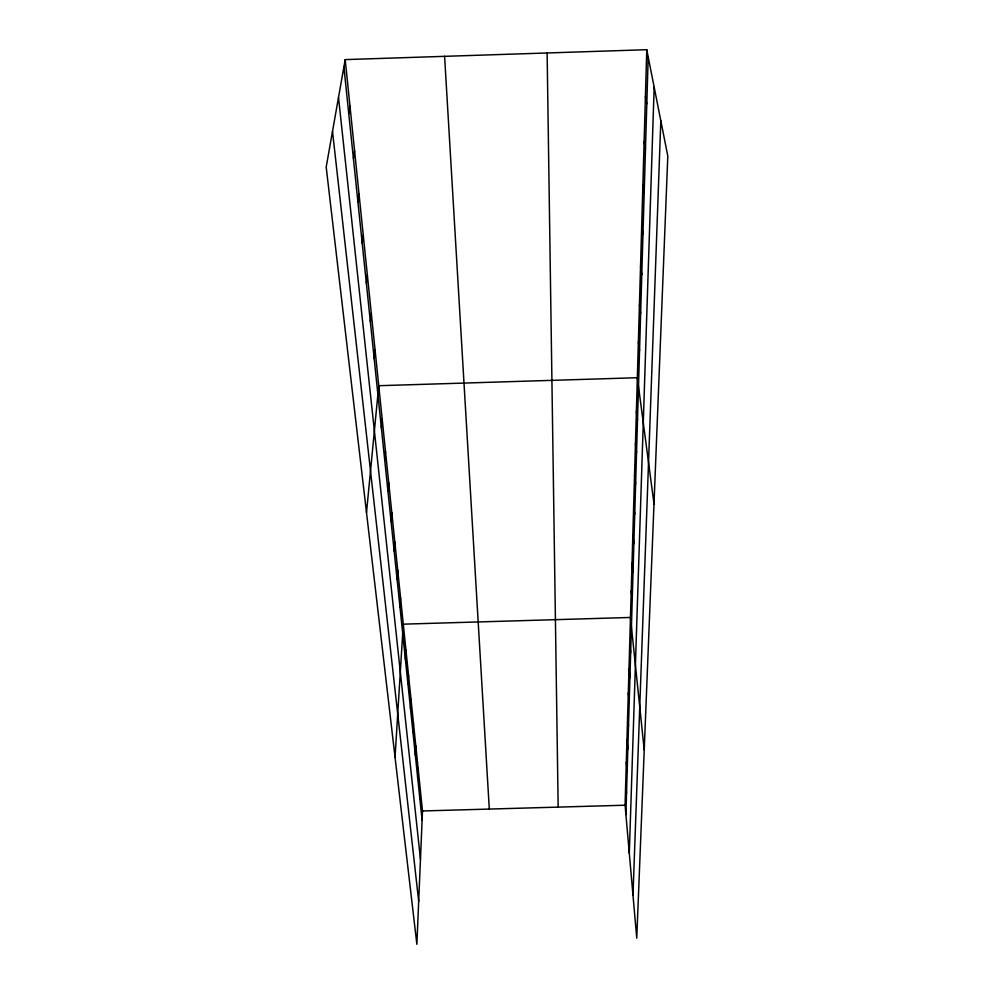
<?xml version="1.0" encoding="UTF-8"?>
<svg xmlns="http://www.w3.org/2000/svg" width="994" height="994" viewBox="0 0 994 994"><rect width="100%" height="100%" fill="white"/><g stroke="black" fill="none" stroke-linecap="round" stroke-linejoin="round"><path stroke-width="1.49" d="M646.759 49.7L667.806 156.083L636.756 938.237L625.077 805.215L646.759 49.7L345.191 59.603L326.194 167.091L416.871 944.3L422.5 810.967L345.191 59.603M625.897 814.558L648.187 56.882M629.301 853.324L654.164 87.137M632.979 895.321L660.811 120.759M419.915 799.226L420.325 789.857M417.666 777.532L418.101 768.163M415.343 755.216L415.803 745.86M412.97 732.255L413.442 722.911M410.51 708.635L411.007 699.304M407.987 684.307L408.509 674.988M405.39 659.246L405.937 649.952M395.04 757.192L403.278 624.157L630.457 617.46L644.224 750.035M399.948 606.787L400.545 597.568M397.091 579.328L397.724 570.146M394.146 550.974L394.804 541.854M391.114 521.701L391.81 512.643M387.971 491.458L388.704 482.475M384.728 460.21L385.486 451.301M381.373 427.88L382.168 419.058M366.5 512.569L378.739 385.709L637.34 377.72L654.002 503.896M374.191 358.71L375.086 350.112M370.352 321.671L371.284 313.209M366.364 283.24L367.345 274.916M362.214 243.306L363.245 235.156M357.915 201.807L358.996 193.842M353.429 158.63L354.585 150.877M348.77 113.689L349.975 106.172M422.5 810.967L625.077 805.215M645.417 96.555L646.796 103.997M644.124 141.533L645.466 149.212M642.882 184.747L644.187 192.65M641.689 226.309L642.956 234.398M640.546 266.293L641.776 274.555M639.44 304.81L640.645 313.222M638.372 341.924L639.54 350.472M636.384 411.255L637.502 420.027M635.452 443.672L636.545 452.531M634.557 475.02L635.613 483.966M633.675 505.35L634.719 514.37M632.843 534.722L633.861 543.805M332.505 131.407L418.685 901.285M632.022 563.163L633.016 572.308M338.507 97.424L420.462 859.189M631.227 590.734L632.209 599.916M343.899 66.859L422.102 820.336M629.711 643.391L630.656 652.648M628.991 668.564L629.91 677.846M628.295 692.992L629.19 702.298M627.612 716.724L628.494 726.042M626.953 739.784L627.823 749.116M626.307 762.199L627.152 771.543M625.686 784.005L626.518 793.349M444.591 56.335L489.296 809.066M547.122 52.968L558.168 807.116"/></g></svg>
